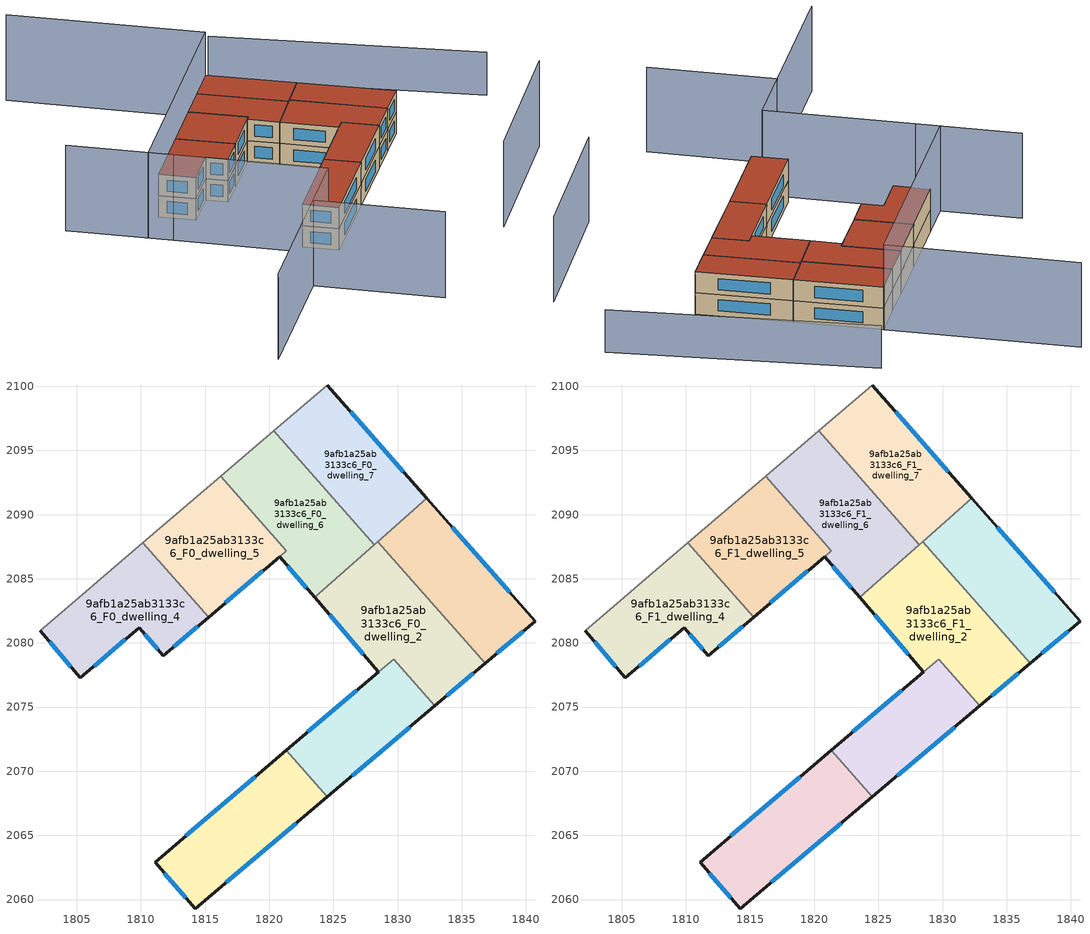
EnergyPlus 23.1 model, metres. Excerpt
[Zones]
9afb1a25ab3133c6_F0_dwelling_0
 floor ground (EU_floor_Construction): 1821.32,2071.62 1824.51,2068 1814.21,2059.28 1811.1,2062.91 z0
 wall outside (EU_wall_Construction): 1821.32,2071.62 1811.1,2062.91 1814.21,2059.28 1824.51,2068 z0:3
 wall to 9afb1a25ab3133c6_F0_dwelling_1 (EU_wall_Construction): 1824.51,2068 1821.32,2071.62 z0:3
 window (EU_Window_Construction): 1816.63,2061.33 1822.09,2065.95 / 1811.83,2062.06 1813.48,2060.13 / 1818.92,2069.57 1813.5,2064.95 z0.7:2.3
9afb1a25ab3133c6_F0_dwelling_1
 floor ground (EU_floor_Construction): 1829.68,2078.75 1832.9,2075.09 1824.51,2068 1821.32,2071.62 z0
 wall outside (EU_wall_Construction): 1824.51,2068 1832.9,2075.09 / 1828.51,2077.75 1821.32,2071.62 z0:3
 wall to 9afb1a25ab3133c6_F0_dwelling_2 (EU_wall_Construction): 1832.9,2075.09 1829.68,2078.75 1828.51,2077.75 z0:3
 window (EU_Window_Construction): 1826.48,2069.66 1830.93,2073.43 / 1826.83,2076.31 1823.01,2073.06 z0.7:2.3
9afb1a25ab3133c6_F0_dwelling_2
 floor ground (EU_floor_Construction): 1828.46,2087.9 1832.59,2083.21 1832.9,2075.09 1829.68,2078.75 1828.51,2077.75 1823.53,2083.55 z0; 1832.59,2083.21 1836.82,2078.41 1832.9,2075.09 z0
 wall outside (EU_wall_Construction): 1832.9,2075.09 1836.82,2078.41 / 1823.53,2083.55 1828.51,2077.75 z0:3
 wall to 9afb1a25ab3133c6_F0_dwelling_3 (EU_wall_Construction): 1836.82,2078.41 1828.46,2087.9 z0:3
 wall to 9afb1a25ab3133c6_F0_dwelling_6 (EU_wall_Construction): 1828.17,2087.64 1823.53,2083.55 z0:3
 wall to 9afb1a25ab3133c6_F0_dwelling_7 (EU_wall_Construction): 1828.46,2087.9 1828.17,2087.64 z0:3
 window (EU_Window_Construction): 1833.82,2075.87 1835.9,2077.63 / 1824.7,2082.19 1827.34,2079.12 z0.7:2.3
9afb1a25ab3133c6_F0_dwelling_3
 floor ground (EU_floor_Construction): 1832.28,2091.26 1840.71,2081.7 1836.82,2078.41 1828.46,2087.9 z0
 wall outside (EU_wall_Construction): 1836.82,2078.41 1840.71,2081.7 1832.28,2091.26 z0:3
 wall to 9afb1a25ab3133c6_F0_dwelling_7 (EU_wall_Construction): 1832.28,2091.26 1828.46,2087.9 z0:3
 window (EU_Window_Construction): 1838.73,2083.95 1834.26,2089.02 / 1837.74,2079.18 1839.8,2080.93 z0.7:2.3
9afb1a25ab3133c6_F0_dwelling_4
 floor ground (EU_floor_Construction): 1810.15,2087.81 1815.27,2082 1811.74,2078.99 1809.86,2081.19 1805.28,2077.29 1802.13,2080.97 z0
 wall outside (EU_wall_Construction): 1802.13,2080.97 1805.28,2077.29 1809.86,2081.19 1811.74,2078.99 1815.27,2082 z0:3
 wall adiabatic (EU_wall_Construction): 1810.15,2087.81 1802.13,2080.97 z0:3
 wall to 9afb1a25ab3133c6_F0_dwelling_5 (EU_wall_Construction): 1815.27,2082 1810.15,2087.81 z0:3
 window (EU_Window_Construction): 1802.87,2080.1 1804.54,2078.15 / 1812.57,2079.7 1814.44,2081.3 / 1810.3,2080.67 1811.3,2079.51 / 1806.36,2078.2 1808.78,2080.27 z0.7:2.3
9afb1a25ab3133c6_F0_dwelling_5
 floor ground (EU_floor_Construction): 1816.2,2092.99 1821.33,2087.17 1815.27,2082 1810.15,2087.81 z0
 wall outside (EU_wall_Construction): 1815.27,2082 1820.8,2086.73 z0:3
 wall adiabatic (EU_wall_Construction): 1816.2,2092.99 1810.15,2087.81 z0:3
 wall to 9afb1a25ab3133c6_F0_dwelling_6 (EU_wall_Construction): 1820.81,2086.73 1821.33,2087.17 1816.2,2092.99 z0:3
 window (EU_Window_Construction): 1816.57,2083.11 1819.5,2085.62 z0.7:2.3
9afb1a25ab3133c6_F0_dwelling_6
 floor ground (EU_floor_Construction): 1820.34,2096.52 1828.17,2087.64 1823.53,2083.55 1820.81,2086.73 1821.33,2087.17 1816.2,2092.99 z0
 wall outside (EU_wall_Construction): 1820.81,2086.73 1823.53,2083.55 z0:3
 wall adiabatic (EU_wall_Construction): 1820.34,2096.52 1816.2,2092.99 z0:3
 wall to 9afb1a25ab3133c6_F0_dwelling_7 (EU_wall_Construction): 1828.17,2087.64 1820.34,2096.52 z0:3
 window (EU_Window_Construction): 1821.45,2085.98 1822.89,2084.3 z0.7:2.3
9afb1a25ab3133c6_F0_dwelling_7
 floor ground (EU_floor_Construction): 1824.51,2100.08 1832.28,2091.26 1828.17,2087.64 1820.34,2096.52 z0
 wall outside (EU_wall_Construction): 1832.28,2091.26 1824.52,2100.08 z0:3
 wall adiabatic (EU_wall_Construction): 1824.52,2100.08 1820.34,2096.52 z0:3
 window (EU_Window_Construction): 1830.46,2093.34 1826.34,2098.01 z0.7:2.3
9afb1a25ab3133c6_F1_dwelling_0
 floor to 9afb1a25ab3133c6_F0_dwelling_0 (EU_floor_Construction): 1821.32,2071.62 1824.51,2068 1814.21,2059.28 1811.1,2062.91 z3
 wall outside (EU_wall_Construction): 1821.32,2071.62 1811.1,2062.91 1814.21,2059.28 1824.51,2068 z3:6
 wall to 9afb1a25ab3133c6_F1_dwelling_1 (EU_wall_Construction): 1824.51,2068 1821.32,2071.62 z3:6
 window (EU_Window_Construction): 1816.63,2061.33 1822.09,2065.95 / 1811.83,2062.06 1813.48,2060.13 / 1818.92,2069.57 1813.5,2064.95 z3.7:5.3
 roof outside (EU_roof_Construction): 1824.51,2068 1821.32,2071.62 1811.1,2062.91 1814.21,2059.28 z6
9afb1a25ab3133c6_F1_dwelling_1
 floor to 9afb1a25ab3133c6_F0_dwelling_1 (EU_floor_Construction): 1829.68,2078.75 1832.9,2075.09 1824.51,2068 1821.32,2071.62 z3
 wall outside (EU_wall_Construction): 1824.51,2068 1832.9,2075.09 / 1828.51,2077.75 1821.32,2071.62 z3:6
 wall to 9afb1a25ab3133c6_F1_dwelling_2 (EU_wall_Construction): 1832.9,2075.09 1829.68,2078.75 1828.51,2077.75 z3:6
 window (EU_Window_Construction): 1826.48,2069.66 1830.93,2073.43 / 1826.83,2076.31 1823.01,2073.06 z3.7:5.3
 roof outside (EU_roof_Construction): 1832.9,2075.09 1829.68,2078.75 1821.32,2071.62 1824.51,2068 z6
9afb1a25ab3133c6_F1_dwelling_2
 floor to 9afb1a25ab3133c6_F0_dwelling_2 (EU_floor_Construction): 1828.46,2087.9 1832.59,2083.21 1832.9,2075.09 1829.68,2078.75 1828.51,2077.75 1823.53,2083.55 z3; 1832.59,2083.21 1836.82,2078.41 1832.9,2075.09 z3
 wall outside (EU_wall_Construction): 1832.9,2075.09 1836.82,2078.41 / 1823.53,2083.55 1828.51,2077.75 z3:6
 wall to 9afb1a25ab3133c6_F1_dwelling_3 (EU_wall_Construction): 1836.82,2078.41 1828.46,2087.9 z3:6
 wall to 9afb1a25ab3133c6_F1_dwelling_6 (EU_wall_Construction): 1828.17,2087.64 1823.53,2083.55 z3:6
 wall to 9afb1a25ab3133c6_F1_dwelling_7 (EU_wall_Construction): 1828.46,2087.9 1828.17,2087.64 z3:6
 window (EU_Window_Construction): 1833.82,2075.87 1835.9,2077.63 / 1824.7,2082.19 1827.34,2079.12 z3.7:5.3
 roof outside (EU_roof_Construction): 1836.82,2078.41 1828.46,2087.9 1823.53,2083.55 1828.51,2077.75 1829.68,2078.75 1832.9,2075.09 z6
9afb1a25ab3133c6_F1_dwelling_3
 floor to 9afb1a25ab3133c6_F0_dwelling_3 (EU_floor_Construction): 1832.28,2091.26 1840.71,2081.7 1836.82,2078.41 1828.46,2087.9 z3
 wall outside (EU_wall_Construction): 1836.82,2078.41 1840.71,2081.7 1832.28,2091.26 z3:6
 wall to 9afb1a25ab3133c6_F1_dwelling_7 (EU_wall_Construction): 1832.28,2091.26 1828.46,2087.9 z3:6
 window (EU_Window_Construction): 1838.73,2083.95 1834.26,2089.02 / 1837.74,2079.18 1839.8,2080.93 z3.7:5.3
 roof outside (EU_roof_Construction): 1840.71,2081.7 1832.28,2091.26 1828.46,2087.9 1836.82,2078.41 z6
9afb1a25ab3133c6_F1_dwelling_4
 floor to 9afb1a25ab3133c6_F0_dwelling_4 (EU_floor_Construction): 1810.15,2087.81 1815.27,2082 1811.74,2078.99 1809.86,2081.19 1805.28,2077.29 1802.13,2080.97 z3
 wall outside (EU_wall_Construction): 1802.13,2080.97 1805.28,2077.29 1809.86,2081.19 1811.74,2078.99 1815.27,2082 z3:6
 wall adiabatic (EU_wall_Construction): 1810.15,2087.81 1802.13,2080.97 z3:6
 wall to 9afb1a25ab3133c6_F1_dwelling_5 (EU_wall_Construction): 1815.27,2082 1810.15,2087.81 z3:6
 window (EU_Window_Construction): 1802.87,2080.1 1804.54,2078.15 / 1812.57,2079.7 1814.44,2081.3 / 1810.3,2080.67 1811.3,2079.51 / 1806.36,2078.2 1808.78,2080.27 z3.7:5.3
 roof outside (EU_roof_Construction): 1811.74,2078.99 1815.27,2082 1810.15,2087.81 1802.13,2080.97 1805.28,2077.29 1809.86,2081.19 z6
9afb1a25ab3133c6_F1_dwelling_5
 floor to 9afb1a25ab3133c6_F0_dwelling_5 (EU_floor_Construction): 1816.2,2092.99 1821.33,2087.17 1815.27,2082 1810.15,2087.81 z3
 wall outside (EU_wall_Construction): 1815.27,2082 1820.8,2086.73 z3:6
 wall adiabatic (EU_wall_Construction): 1816.2,2092.99 1810.15,2087.81 z3:6
 wall to 9afb1a25ab3133c6_F1_dwelling_6 (EU_wall_Construction): 1820.81,2086.73 1821.33,2087.17 1816.2,2092.99 z3:6
 window (EU_Window_Construction): 1816.57,2083.11 1819.5,2085.62 z3.7:5.3
 roof outside (EU_roof_Construction): 1821.33,2087.17 1816.2,2092.99 1810.15,2087.81 1815.27,2082 z6
9afb1a25ab3133c6_F1_dwelling_6
 floor to 9afb1a25ab3133c6_F0_dwelling_6 (EU_floor_Construction): 1820.34,2096.52 1828.17,2087.64 1823.53,2083.55 1820.81,2086.73 1821.33,2087.17 1816.2,2092.99 z3
 wall outside (EU_wall_Construction): 1820.81,2086.73 1823.53,2083.55 z3:6
 wall adiabatic (EU_wall_Construction): 1820.34,2096.52 1816.2,2092.99 z3:6
 wall to 9afb1a25ab3133c6_F1_dwelling_7 (EU_wall_Construction): 1828.17,2087.64 1820.34,2096.52 z3:6
 window (EU_Window_Construction): 1821.45,2085.98 1822.89,2084.3 z3.7:5.3
 roof outside (EU_roof_Construction): 1828.17,2087.64 1820.34,2096.52 1816.2,2092.99 1821.33,2087.17 1820.81,2086.73 1823.53,2083.55 z6
9afb1a25ab3133c6_F1_dwelling_7
 floor to 9afb1a25ab3133c6_F0_dwelling_7 (EU_floor_Construction): 1824.52,2100.08 1832.28,2091.26 1828.17,2087.64 1820.34,2096.52 z3
 wall outside (EU_wall_Construction): 1832.28,2091.26 1824.52,2100.08 z3:6
 wall adiabatic (EU_wall_Construction): 1824.52,2100.08 1820.34,2096.52 z3:6
 window (EU_Window_Construction): 1830.46,2093.34 1826.34,2098.01 z3.7:5.3
 roof outside (EU_roof_Construction): 1832.28,2091.26 1824.52,2100.08 1820.34,2096.52 1828.17,2087.64 z6
shading: 1788.68,2039 1805.29,2053.18 / 1805.29,2053.18 1816.33,2040.25 / 1799.49,2074.48 1812.46,2059.28 / 1812.46,2059.28 1788.63,2038.96 / 1790.44,2085.03 1799.47,2074.45 / 1834.78,2051.93 1852.7,2067.72 / 1807.82,2119.64 1824.51,2100.08 / 1824.51,2100.08 1797.32,2076.86 z0:12; 1856.66,2083.54 1831.71,2108.81 z0:6
[Building]
EU S2 Campaign: North Axis=0; Terrain=City; Solar Distribution=FullExterior
[Site:Location]
Budapest.Ferenc.Liszt.Intl.AP: Latitude=47.437; Longitude=19.256; Time Zone=1; Elevation=185
[SizingPeriod:WeatherFileDays]
AnnualSizingPeriod: Begin Month=1; Begin Day of Month=1; End Month=12; End Day of Month=31; Day of Week for Start Day=Monday; Use Weather File Daylight Saving Period=No; Use Weather File Rain and Snow Indicators=No
[MATERIAL]
EU_InternalMass_Material: Roughness=MediumRough; Thickness=0.1; Conductivity=1; Density=1800; Specific Heat=900; Thermal Absorptance=0.9; Solar Absorptance=0.7; Visible Absorptance=0.7
[MATERIAL:NOMASS] Roughness=MediumRough; Thermal Absorptance=0.9; Solar Absorptance=0.7; Visible Absorptance=0.7
Name | Thermal Resistance
EU_wall_NoMass | 0.832559
EU_roof_NoMass | 1.39638
EU_floor_NoMass | 0.872794
[WINDOWMATERIAL:SIMPLEGLAZINGSYSTEM]
EU_Window_SimpleGlazing: UFactor=2.79869; Solar Heat Gain Coefficient=0.75; Visible Transmittance=0.75
[CONSTRUCTION]
EU_wall_Construction: EU_wall_NoMass
EU_roof_Construction: EU_roof_NoMass
EU_floor_Construction: EU_floor_NoMass
EU_Window_Construction: EU_Window_SimpleGlazing
EU_InternalMass_Construction: EU_InternalMass_Material
[ZONE] Type=1; Multiplier=1; Ceiling Height=autocalculate; Floor Area=autocalculate; Part of Total Floor Area=Yes
Name | Volume
9afb1a25ab3133c6_F0_dwelling_0; 9afb1a25ab3133c6_F1_dwelling_0 | 193.983
9afb1a25ab3133c6_F0_dwelling_1; 9afb1a25ab3133c6_F1_dwelling_1 | 159.831
9afb1a25ab3133c6_F0_dwelling_2; 9afb1a25ab3133c6_F1_dwelling_2 | 228.043
9afb1a25ab3133c6_F0_dwelling_3; 9afb1a25ab3133c6_F1_dwelling_3 | 193.98
9afb1a25ab3133c6_F0_dwelling_4; 9afb1a25ab3133c6_F1_dwelling_4 | 193.978
9afb1a25ab3133c6_F0_dwelling_5; 9afb1a25ab3133c6_F1_dwelling_5 | 185.067
9afb1a25ab3133c6_F0_dwelling_6; 9afb1a25ab3133c6_F1_dwelling_6 | 202.894
9afb1a25ab3133c6_F0_dwelling_7; 9afb1a25ab3133c6_F1_dwelling_7 | 193.997
[INTERNALMASS] Construction=EU_InternalMass_Construction
Name | Zone or ZoneList | Surface Area
9afb1a25ab3133c6_F0_dwelling_0_EU_InternalMass | 9afb1a25ab3133c6_F0_dwelling_0 | 64.6611
9afb1a25ab3133c6_F0_dwelling_1_EU_InternalMass | 9afb1a25ab3133c6_F0_dwelling_1 | 53.3058
9afb1a25ab3133c6_F0_dwelling_2_EU_InternalMass | 9afb1a25ab3133c6_F0_dwelling_2 | 76.0157
9afb1a25ab3133c6_F0_dwelling_3_EU_InternalMass | 9afb1a25ab3133c6_F0_dwelling_3 | 64.661
9afb1a25ab3133c6_F0_dwelling_4_EU_InternalMass | 9afb1a25ab3133c6_F0_dwelling_4 | 64.6595
9afb1a25ab3133c6_F0_dwelling_5_EU_InternalMass | 9afb1a25ab3133c6_F0_dwelling_5 | 61.6897
9afb1a25ab3133c6_F0_dwelling_6_EU_InternalMass | 9afb1a25ab3133c6_F0_dwelling_6 | 67.6312
9afb1a25ab3133c6_F0_dwelling_7_EU_InternalMass | 9afb1a25ab3133c6_F0_dwelling_7 | 64.6664
9afb1a25ab3133c6_F1_dwelling_0_EU_InternalMass | 9afb1a25ab3133c6_F1_dwelling_0 | 64.6611
9afb1a25ab3133c6_F1_dwelling_1_EU_InternalMass | 9afb1a25ab3133c6_F1_dwelling_1 | 53.3058
9afb1a25ab3133c6_F1_dwelling_2_EU_InternalMass | 9afb1a25ab3133c6_F1_dwelling_2 | 76.0157
9afb1a25ab3133c6_F1_dwelling_3_EU_InternalMass | 9afb1a25ab3133c6_F1_dwelling_3 | 64.661
9afb1a25ab3133c6_F1_dwelling_4_EU_InternalMass | 9afb1a25ab3133c6_F1_dwelling_4 | 64.6595
9afb1a25ab3133c6_F1_dwelling_5_EU_InternalMass | 9afb1a25ab3133c6_F1_dwelling_5 | 61.6897
9afb1a25ab3133c6_F1_dwelling_6_EU_InternalMass | 9afb1a25ab3133c6_F1_dwelling_6 | 67.6312
9afb1a25ab3133c6_F1_dwelling_7_EU_InternalMass | 9afb1a25ab3133c6_F1_dwelling_7 | 64.6664
[OTHEREQUIPMENT] Fuel Type=Electricity; Design Level Calculation Method=Watts/Area; Power per Zone Floor Area=1; Fraction Latent=0; Fraction Radiant=0; Fraction Lost=0; Carbon Dioxide Generation Rate=0; EndUse Subcategory=EU_Step8_InternalGains
Name | Zone or ZoneList or Space or SpaceList | Schedule
EU_Step8_InternalGain_9afb1a25ab3133c6_F0_dwelling_0_f000 | 9afb1a25ab3133c6_F0_dwelling_0 | EU_Step8_GainSchedule_9afb1a25ab3133c6_F0_dwelling_0_f000
EU_Step8_InternalGain_9afb1a25ab3133c6_F0_dwelling_1_f000 | 9afb1a25ab3133c6_F0_dwelling_1 | EU_Step8_GainSchedule_9afb1a25ab3133c6_F0_dwelling_1_f000
EU_Step8_InternalGain_9afb1a25ab3133c6_F0_dwelling_2_f000 | 9afb1a25ab3133c6_F0_dwelling_2 | EU_Step8_GainSchedule_9afb1a25ab3133c6_F0_dwelling_2_f000
EU_Step8_InternalGain_9afb1a25ab3133c6_F0_dwelling_3_f000 | 9afb1a25ab3133c6_F0_dwelling_3 | EU_Step8_GainSchedule_9afb1a25ab3133c6_F0_dwelling_3_f000
EU_Step8_InternalGain_9afb1a25ab3133c6_F0_dwelling_4_f000 | 9afb1a25ab3133c6_F0_dwelling_4 | EU_Step8_GainSchedule_9afb1a25ab3133c6_F0_dwelling_4_f000
EU_Step8_InternalGain_9afb1a25ab3133c6_F0_dwelling_5_f000 | 9afb1a25ab3133c6_F0_dwelling_5 | EU_Step8_GainSchedule_9afb1a25ab3133c6_F0_dwelling_5_f000
EU_Step8_InternalGain_9afb1a25ab3133c6_F0_dwelling_6_f000 | 9afb1a25ab3133c6_F0_dwelling_6 | EU_Step8_GainSchedule_9afb1a25ab3133c6_F0_dwelling_6_f000
EU_Step8_InternalGain_9afb1a25ab3133c6_F0_dwelling_7_f000 | 9afb1a25ab3133c6_F0_dwelling_7 | EU_Step8_GainSchedule_9afb1a25ab3133c6_F0_dwelling_7_f000
EU_Step8_InternalGain_9afb1a25ab3133c6_F1_dwelling_0_f000 | 9afb1a25ab3133c6_F1_dwelling_0 | EU_Step8_GainSchedule_9afb1a25ab3133c6_F1_dwelling_0_f000
EU_Step8_InternalGain_9afb1a25ab3133c6_F1_dwelling_1_f000 | 9afb1a25ab3133c6_F1_dwelling_1 | EU_Step8_GainSchedule_9afb1a25ab3133c6_F1_dwelling_1_f000
EU_Step8_InternalGain_9afb1a25ab3133c6_F1_dwelling_2_f000 | 9afb1a25ab3133c6_F1_dwelling_2 | EU_Step8_GainSchedule_9afb1a25ab3133c6_F1_dwelling_2_f000
EU_Step8_InternalGain_9afb1a25ab3133c6_F1_dwelling_3_f000 | 9afb1a25ab3133c6_F1_dwelling_3 | EU_Step8_GainSchedule_9afb1a25ab3133c6_F1_dwelling_3_f000
EU_Step8_InternalGain_9afb1a25ab3133c6_F1_dwelling_4_f000 | 9afb1a25ab3133c6_F1_dwelling_4 | EU_Step8_GainSchedule_9afb1a25ab3133c6_F1_dwelling_4_f000
EU_Step8_InternalGain_9afb1a25ab3133c6_F1_dwelling_5_f000 | 9afb1a25ab3133c6_F1_dwelling_5 | EU_Step8_GainSchedule_9afb1a25ab3133c6_F1_dwelling_5_f000
EU_Step8_InternalGain_9afb1a25ab3133c6_F1_dwelling_6_f000 | 9afb1a25ab3133c6_F1_dwelling_6 | EU_Step8_GainSchedule_9afb1a25ab3133c6_F1_dwelling_6_f000
EU_Step8_InternalGain_9afb1a25ab3133c6_F1_dwelling_7_f000 | 9afb1a25ab3133c6_F1_dwelling_7 | EU_Step8_GainSchedule_9afb1a25ab3133c6_F1_dwelling_7_f000
[ZONEVENTILATION:DESIGNFLOWRATE] Schedule=EU_AlwaysOn; Design Flow Rate Calculation Method=AirChanges/Hour; Air Changes per Hour=0.475469; Ventilation Type=Natural; Fan Pressure Rise=0; Fan Total Efficiency=1; Constant Term Coefficient=1; Temperature Term Coefficient=0; Velocity Term Coefficient=0; Velocity Squared Term Coefficient=0; Minimum Indoor Temperature=-100; Maximum Indoor Temperature=100; Delta Temperature=-100; Minimum Outdoor Temperature=-100; Maximum Outdoor Temperature=100; Maximum Wind Speed=40
Name | Zone or ZoneList or Space or SpaceList
EU_ConstantAir_9afb1a25ab3133c6_F0_dwelling_0 | 9afb1a25ab3133c6_F0_dwelling_0
EU_ConstantAir_9afb1a25ab3133c6_F0_dwelling_1 | 9afb1a25ab3133c6_F0_dwelling_1
EU_ConstantAir_9afb1a25ab3133c6_F0_dwelling_2 | 9afb1a25ab3133c6_F0_dwelling_2
EU_ConstantAir_9afb1a25ab3133c6_F0_dwelling_3 | 9afb1a25ab3133c6_F0_dwelling_3
EU_ConstantAir_9afb1a25ab3133c6_F0_dwelling_4 | 9afb1a25ab3133c6_F0_dwelling_4
EU_ConstantAir_9afb1a25ab3133c6_F0_dwelling_5 | 9afb1a25ab3133c6_F0_dwelling_5
EU_ConstantAir_9afb1a25ab3133c6_F0_dwelling_6 | 9afb1a25ab3133c6_F0_dwelling_6
EU_ConstantAir_9afb1a25ab3133c6_F0_dwelling_7 | 9afb1a25ab3133c6_F0_dwelling_7
EU_ConstantAir_9afb1a25ab3133c6_F1_dwelling_0 | 9afb1a25ab3133c6_F1_dwelling_0
EU_ConstantAir_9afb1a25ab3133c6_F1_dwelling_1 | 9afb1a25ab3133c6_F1_dwelling_1
EU_ConstantAir_9afb1a25ab3133c6_F1_dwelling_2 | 9afb1a25ab3133c6_F1_dwelling_2
EU_ConstantAir_9afb1a25ab3133c6_F1_dwelling_3 | 9afb1a25ab3133c6_F1_dwelling_3
EU_ConstantAir_9afb1a25ab3133c6_F1_dwelling_4 | 9afb1a25ab3133c6_F1_dwelling_4
EU_ConstantAir_9afb1a25ab3133c6_F1_dwelling_5 | 9afb1a25ab3133c6_F1_dwelling_5
EU_ConstantAir_9afb1a25ab3133c6_F1_dwelling_6 | 9afb1a25ab3133c6_F1_dwelling_6
EU_ConstantAir_9afb1a25ab3133c6_F1_dwelling_7 | 9afb1a25ab3133c6_F1_dwelling_7
[HVACTEMPLATE:THERMOSTAT] Constant Heating Setpoint=20; Constant Cooling Setpoint=50
EU_HeatOnly_9afb1a25ab3133c6_F0_dwelling_0; EU_HeatOnly_9afb1a25ab3133c6_F0_dwelling_1; EU_HeatOnly_9afb1a25ab3133c6_F0_dwelling_2; EU_HeatOnly_9afb1a25ab3133c6_F0_dwelling_3; EU_HeatOnly_9afb1a25ab3133c6_F0_dwelling_4; EU_HeatOnly_9afb1a25ab3133c6_F0_dwelling_5; EU_HeatOnly_9afb1a25ab3133c6_F0_dwelling_6; EU_HeatOnly_9afb1a25ab3133c6_F0_dwelling_7; EU_HeatOnly_9afb1a25ab3133c6_F1_dwelling_0; EU_HeatOnly_9afb1a25ab3133c6_F1_dwelling_1; EU_HeatOnly_9afb1a25ab3133c6_F1_dwelling_2; EU_HeatOnly_9afb1a25ab3133c6_F1_dwelling_3; EU_HeatOnly_9afb1a25ab3133c6_F1_dwelling_4; EU_HeatOnly_9afb1a25ab3133c6_F1_dwelling_5; EU_HeatOnly_9afb1a25ab3133c6_F1_dwelling_6; EU_HeatOnly_9afb1a25ab3133c6_F1_dwelling_7
[HVACTEMPLATE:ZONE:IDEALLOADSAIRSYSTEM] System Availability Schedule=EU_AlwaysOn; Maximum Heating Supply Air Temperature=50; Minimum Cooling Supply Air Temperature=13; Maximum Heating Supply Air Humidity Ratio=0.0156; Minimum Cooling Supply Air Humidity Ratio=0.0077; Heating Limit=NoLimit; Cooling Limit=NoLimit; Heating Availability Schedule=EU_AlwaysOn; Cooling Availability Schedule=EU_CoolingOff; Dehumidification Control Type=ConstantSensibleHeatRatio; Cooling Sensible Heat Ratio=0.7; Dehumidification Setpoint=60; Humidification Control Type=None; Humidification Setpoint=30; Outdoor Air Method=None; Outdoor Air Flow Rate per Person=0.00944; Outdoor Air Flow Rate per Zone Floor Area=0; Outdoor Air Flow Rate per Zone=0; Demand Controlled Ventilation Type=None; Outdoor Air Economizer Type=NoEconomizer; Heat Recovery Type=None; Sensible Heat Recovery Effectiveness=0.7; Latent Heat Recovery Effectiveness=0.65
Name | Template Thermostat
9afb1a25ab3133c6_F0_dwelling_0 | EU_HeatOnly_9afb1a25ab3133c6_F0_dwelling_0
9afb1a25ab3133c6_F0_dwelling_1 | EU_HeatOnly_9afb1a25ab3133c6_F0_dwelling_1
9afb1a25ab3133c6_F0_dwelling_2 | EU_HeatOnly_9afb1a25ab3133c6_F0_dwelling_2
9afb1a25ab3133c6_F0_dwelling_3 | EU_HeatOnly_9afb1a25ab3133c6_F0_dwelling_3
9afb1a25ab3133c6_F0_dwelling_4 | EU_HeatOnly_9afb1a25ab3133c6_F0_dwelling_4
9afb1a25ab3133c6_F0_dwelling_5 | EU_HeatOnly_9afb1a25ab3133c6_F0_dwelling_5
9afb1a25ab3133c6_F0_dwelling_6 | EU_HeatOnly_9afb1a25ab3133c6_F0_dwelling_6
9afb1a25ab3133c6_F0_dwelling_7 | EU_HeatOnly_9afb1a25ab3133c6_F0_dwelling_7
9afb1a25ab3133c6_F1_dwelling_0 | EU_HeatOnly_9afb1a25ab3133c6_F1_dwelling_0
9afb1a25ab3133c6_F1_dwelling_1 | EU_HeatOnly_9afb1a25ab3133c6_F1_dwelling_1
9afb1a25ab3133c6_F1_dwelling_2 | EU_HeatOnly_9afb1a25ab3133c6_F1_dwelling_2
9afb1a25ab3133c6_F1_dwelling_3 | EU_HeatOnly_9afb1a25ab3133c6_F1_dwelling_3
9afb1a25ab3133c6_F1_dwelling_4 | EU_HeatOnly_9afb1a25ab3133c6_F1_dwelling_4
9afb1a25ab3133c6_F1_dwelling_5 | EU_HeatOnly_9afb1a25ab3133c6_F1_dwelling_5
9afb1a25ab3133c6_F1_dwelling_6 | EU_HeatOnly_9afb1a25ab3133c6_F1_dwelling_6
9afb1a25ab3133c6_F1_dwelling_7 | EU_HeatOnly_9afb1a25ab3133c6_F1_dwelling_7
[SIZING:ZONE] Zone Cooling Design Supply Air Temperature Input Method=SupplyAirTemperature; Zone Cooling Design Supply Air Temperature=13; Zone Heating Design Supply Air Temperature Input Method=SupplyAirTemperature; Zone Heating Design Supply Air Temperature=50; Zone Cooling Design Supply Air Humidity Ratio=0.008; Zone Heating Design Supply Air Humidity Ratio=0.008; Cooling Design Air Flow Method=DesignDay; Cooling Design Air Flow Rate=0; Cooling Minimum Air Flow per Zone Floor Area=0.000762; Cooling Minimum Air Flow=0; Cooling Minimum Air Flow Fraction=0.2; Heating Design Air Flow Method=DesignDay; Heating Design Air Flow Rate=0; Heating Maximum Air Flow per Zone Floor Area=0.002032; Heating Maximum Air Flow=0.141576; Heating Maximum Air Flow Fraction=0.3; Account for Dedicated Outdoor Air System=No; Dedicated Outdoor Air System Control Strategy=NeutralSupplyAir; Dedicated Outdoor Air Low Setpoint Temperature for Design=autosize; Dedicated Outdoor Air High Setpoint Temperature for Design=autosize; Zone Load Sizing Method=Sensible Load Only No Latent Load; Zone Latent Cooling Design Supply Air Humidity Ratio Input Method=HumidityRatioDifference; Zone Cooling Design Supply Air Humidity Ratio Difference=0.005; Zone Latent Heating Design Supply Air Humidity Ratio Input Method=HumidityRatioDifference; Zone Humidification Design Supply Air Humidity Ratio Difference=0.005
9afb1a25ab3133c6_F0_dwelling_0; 9afb1a25ab3133c6_F0_dwelling_1; 9afb1a25ab3133c6_F0_dwelling_2; 9afb1a25ab3133c6_F0_dwelling_3; 9afb1a25ab3133c6_F0_dwelling_4; 9afb1a25ab3133c6_F0_dwelling_5; 9afb1a25ab3133c6_F0_dwelling_6; 9afb1a25ab3133c6_F0_dwelling_7; 9afb1a25ab3133c6_F1_dwelling_0; 9afb1a25ab3133c6_F1_dwelling_1; 9afb1a25ab3133c6_F1_dwelling_2; 9afb1a25ab3133c6_F1_dwelling_3; 9afb1a25ab3133c6_F1_dwelling_4; 9afb1a25ab3133c6_F1_dwelling_5; 9afb1a25ab3133c6_F1_dwelling_6; 9afb1a25ab3133c6_F1_dwelling_7
[SCHEDULE:CONSTANT]
Name | Hourly Value
EU_AlwaysOn | 1
EU_CoolingOff | 0
[SCHEDULE:FILE] Column Number=1; Rows to Skip at Top=0; Number of Hours of Data=8760; Column Separator=Comma; Interpolate to Timestep=No; Minutes per Item=60; Adjust Schedule for Daylight Savings=Yes
Name | File
EU_Step8_GainSchedule_9afb1a25ab3133c6_F0_dwelling_0_f000 | ../../schedules/9afb1a25ab3133c6/9afb1a25ab3133c6_F0_dwelling_0_f000_gain.csv
EU_Step8_GainSchedule_9afb1a25ab3133c6_F0_dwelling_1_f000 | ../../schedules/9afb1a25ab3133c6/9afb1a25ab3133c6_F0_dwelling_1_f000_gain.csv
EU_Step8_GainSchedule_9afb1a25ab3133c6_F0_dwelling_2_f000 | ../../schedules/9afb1a25ab3133c6/9afb1a25ab3133c6_F0_dwelling_2_f000_gain.csv
EU_Step8_GainSchedule_9afb1a25ab3133c6_F0_dwelling_3_f000 | ../../schedules/9afb1a25ab3133c6/9afb1a25ab3133c6_F0_dwelling_3_f000_gain.csv
EU_Step8_GainSchedule_9afb1a25ab3133c6_F0_dwelling_4_f000 | ../../schedules/9afb1a25ab3133c6/9afb1a25ab3133c6_F0_dwelling_4_f000_gain.csv
EU_Step8_GainSchedule_9afb1a25ab3133c6_F0_dwelling_5_f000 | ../../schedules/9afb1a25ab3133c6/9afb1a25ab3133c6_F0_dwelling_5_f000_gain.csv
EU_Step8_GainSchedule_9afb1a25ab3133c6_F0_dwelling_6_f000 | ../../schedules/9afb1a25ab3133c6/9afb1a25ab3133c6_F0_dwelling_6_f000_gain.csv
EU_Step8_GainSchedule_9afb1a25ab3133c6_F0_dwelling_7_f000 | ../../schedules/9afb1a25ab3133c6/9afb1a25ab3133c6_F0_dwelling_7_f000_gain.csv
EU_Step8_GainSchedule_9afb1a25ab3133c6_F1_dwelling_0_f000 | ../../schedules/9afb1a25ab3133c6/9afb1a25ab3133c6_F1_dwelling_0_f000_gain.csv
EU_Step8_GainSchedule_9afb1a25ab3133c6_F1_dwelling_1_f000 | ../../schedules/9afb1a25ab3133c6/9afb1a25ab3133c6_F1_dwelling_1_f000_gain.csv
EU_Step8_GainSchedule_9afb1a25ab3133c6_F1_dwelling_2_f000 | ../../schedules/9afb1a25ab3133c6/9afb1a25ab3133c6_F1_dwelling_2_f000_gain.csv
EU_Step8_GainSchedule_9afb1a25ab3133c6_F1_dwelling_3_f000 | ../../schedules/9afb1a25ab3133c6/9afb1a25ab3133c6_F1_dwelling_3_f000_gain.csv
EU_Step8_GainSchedule_9afb1a25ab3133c6_F1_dwelling_4_f000 | ../../schedules/9afb1a25ab3133c6/9afb1a25ab3133c6_F1_dwelling_4_f000_gain.csv
EU_Step8_GainSchedule_9afb1a25ab3133c6_F1_dwelling_5_f000 | ../../schedules/9afb1a25ab3133c6/9afb1a25ab3133c6_F1_dwelling_5_f000_gain.csv
EU_Step8_GainSchedule_9afb1a25ab3133c6_F1_dwelling_6_f000 | ../../schedules/9afb1a25ab3133c6/9afb1a25ab3133c6_F1_dwelling_6_f000_gain.csv
EU_Step8_GainSchedule_9afb1a25ab3133c6_F1_dwelling_7_f000 | ../../schedules/9afb1a25ab3133c6/9afb1a25ab3133c6_F1_dwelling_7_f000_gain.csv
